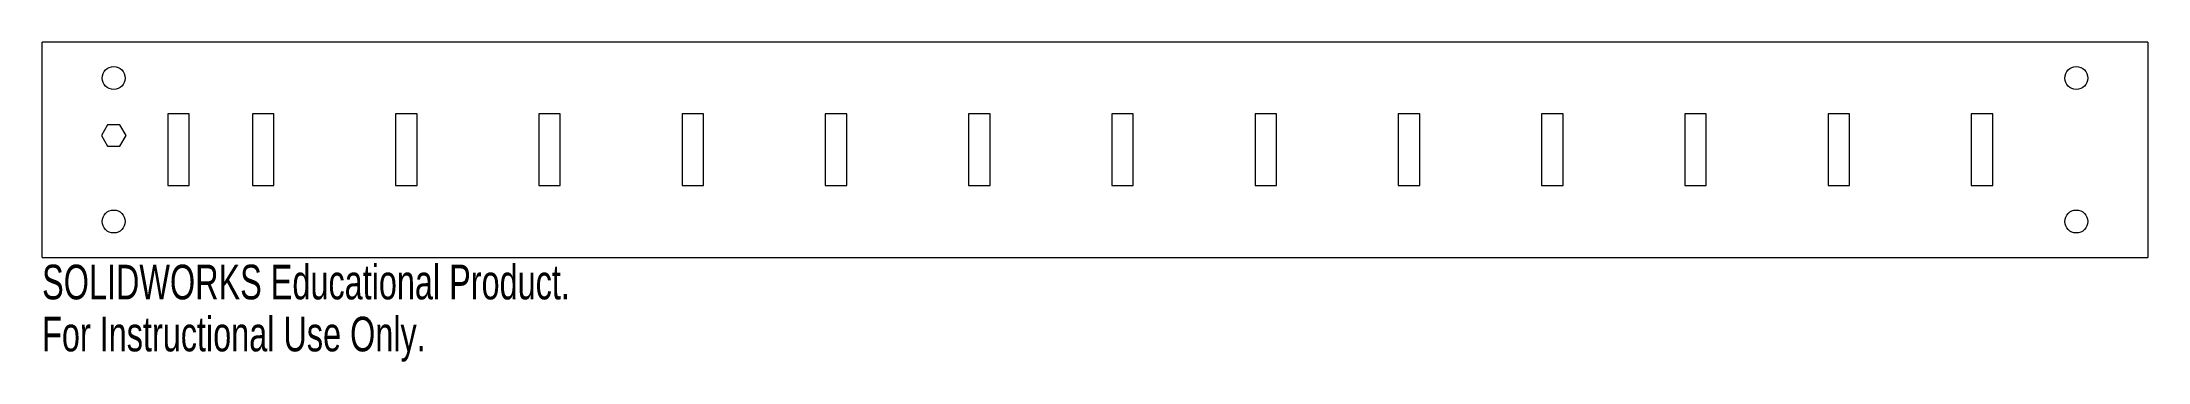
# Model space of a CAD drawing. Header units: millimetres. Extents: x -147 to 147, y -30 to 15.
import ezdxf

# ---------------------------------------------------------------- set-up
doc = ezdxf.new("R2010")
doc.units = ezdxf.units.MM
doc.styles.add('SLDTEXTSTYLE0', font='TXT', dxfattribs={"width": 0.7})

msp = doc.modelspace()

# ---------------------------------------------------------------- linework, layer by layer
at = {"color": 7, "linetype": 'Continuous', "lineweight": 15}
for p, q in [((147, 15), (-147, 15)), ((-147, -15), (-147, 15)), ((147, 15), (147, -15)), ((-137.87, 3.5), (-138.73, 2)), ((-136.13, 3.5), (-137.87, 3.5)), ((-135.27, 2), (-136.13, 3.5)), ((-129.45, 5), (-129.45, -5)), ((-126.45, 5), (-129.45, 5)), ((-126.45, -5), (-126.45, 5)), ((-117.65, 5), (-117.65, -5)), ((-114.65, 5), (-117.65, 5)), ((-114.65, -5), (-114.65, 5)), ((-97.65, 5), (-97.65, -5)), ((-94.65, 5), (-97.65, 5)), ((-94.65, -5), (-94.65, 5)), ((-77.65, 5), (-77.65, -5)), ((-74.65, 5), (-77.65, 5)), ((-74.65, -5), (-74.65, 5)), ((-57.65, 5), (-57.65, -5)), ((-54.65, 5), (-57.65, 5)), ((-54.65, -5), (-54.65, 5)), ((-37.65, 5), (-37.65, -5)), ((-34.65, 5), (-37.65, 5)), ((-34.65, -5), (-34.65, 5)), ((-17.65, 5), (-17.65, -5)), ((-14.65, 5), (-17.65, 5)), ((-14.65, -5), (-14.65, 5)), ((2.35, 5), (2.35, -5)), ((5.35, 5), (2.35, 5)), ((5.35, -5), (5.35, 5)), ((22.35, 5), (22.35, -5)), ((25.35, 5), (22.35, 5)), ((25.35, -5), (25.35, 5)), ((42.35, 5), (42.35, -5)), ((45.35, 5), (42.35, 5)), ((45.35, -5), (45.35, 5)), ((62.35, 5), (62.35, -5)), ((65.35, 5), (62.35, 5)), ((65.35, -5), (65.35, 5)), ((82.35, 5), (82.35, -5)), ((85.35, 5), (82.35, 5)), ((85.35, -5), (85.35, 5)), ((102.35, 5), (102.35, -5)), ((105.35, 5), (102.35, 5)), ((105.35, -5), (105.35, 5)), ((122.35, 5), (122.35, -5)), ((125.35, 5), (122.35, 5)), ((125.35, -5), (125.35, 5)), ((-138.73, 2), (-137.87, 0.5)), ((-137.87, 0.5), (-136.13, 0.5)), ((-136.13, 0.5), (-135.27, 2)), ((-129.45, -5), (-126.45, -5)), ((-117.65, -5), (-114.65, -5)), ((-97.65, -5), (-94.65, -5)), ((-77.65, -5), (-74.65, -5)), ((-57.65, -5), (-54.65, -5)), ((-37.65, -5), (-34.65, -5)), ((-17.65, -5), (-14.65, -5)), ((2.35, -5), (5.35, -5)), ((22.35, -5), (25.35, -5)), ((42.35, -5), (45.35, -5)), ((62.35, -5), (65.35, -5)), ((82.35, -5), (85.35, -5)), ((102.35, -5), (105.35, -5)), ((122.35, -5), (125.35, -5)), ((-147, -15), (147, -15))]:
    msp.add_line(p, q, dxfattribs=at)
for centre in [(-137, 10), (137, 10), (-137, -10), (137, -10)]:
    msp.add_circle(centre, 1.6, dxfattribs=at)

# ---------------------------------------------------------------- texts
at = {"color": 7, "linetype": 'Continuous', "char_height": 4.8336, "attachment_point": 1, "style": 'SLDTEXTSTYLE0'}
for s, insert in [('SOLIDWORKS Educational Product.', (-147, -16.02)), ('For Instructional Use Only.', (-147, -23.27))]:
    msp.add_mtext(s, dxfattribs=dict(at, insert=insert))

doc.saveas('drawing.dxf')
